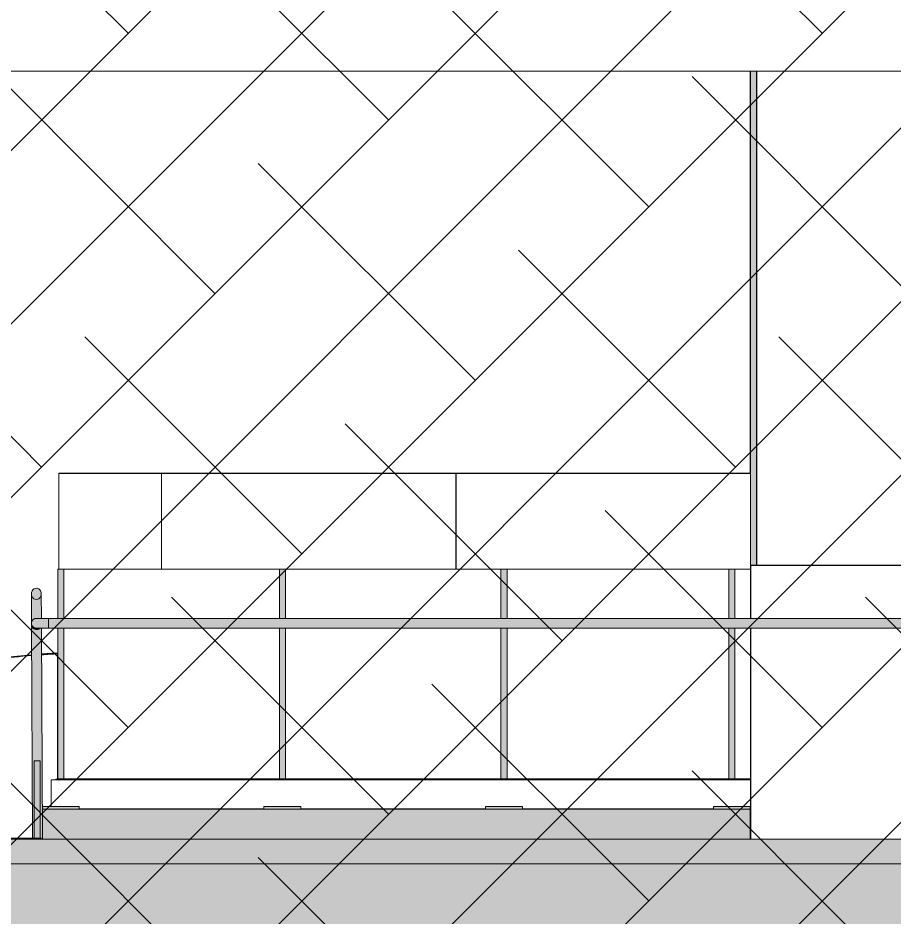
# Model space of a CAD drawing. Header units: millimetres. Extents: x 50357 to 985146, y 723188 to 1803594.
# Drawn here: x 856918 to 860489, y 744872 to 748535 of the extents above; entities that cross this region are included whole.
import ezdxf

# ---------------------------------------------------------------- set-up
doc = ezdxf.new("R2010")
doc.units = ezdxf.units.MM
doc.header["$LTSCALE"] = 3
doc.header["$MEASUREMENT"] = 0
for name, color, linetype, lineweight, true_color in [('A-FLOR', 7, 'Continuous', 5, 0x6e6e6e), ('A-FLOR-HRAL', 7, 'Continuous', 13, 0x6e6e6e), ('A-GENM', 7, 'Continuous', 13, 0x6e6e6e), ('I-WALL', 7, 'Continuous', 25, 0x6e6e6e), ('Q-SPCQ', 7, 'Continuous', 13, 0x6e6e6e), ('S-BEAM', 7, 'Continuous', 13, 0x6e6e6e)]:
    doc.layers.add(name, color=color, linetype=linetype, lineweight=lineweight, true_color=true_color)
doc.layers.add('Hatch (HOR not under LTC submission)', color=252, linetype='Continuous', lineweight=35)

# ---------------------------------------------------------------- blocks, each defined once
blk = doc.blocks.new('AED_Tactile_Orientation_Line Base - AED_Tactile_Orientation_Line Base-4232158-SEC D_2')
at = {"layer": 'Q-SPCQ'}
for points in [[(-697617.2, 21000), (-697408.5, 21000), (-697408.5, 21005), (-697708.5, 21005), (-697707.4, 21000)], [(-697256.5, 21000), (-697095.2, 21000), (-697095.2, 21005), (-697395.2, 21005), (-697395.2, 21000), (-697346.7, 21000)], [(-696986, 21000), (-696781.9, 21000), (-696781.9, 21005), (-697081.9, 21005), (-697081.9, 21000), (-697076.2, 21000)], [(-696625.3, 21000), (-696468.5, 21000), (-696468.5, 21005), (-696768.5, 21005), (-696768.5, 21000), (-696715.4, 21000)], [(-696354.7, 21000), (-696155.2, 21000), (-696155.2, 21005), (-696455.2, 21005), (-696455.2, 21000), (-696444.9, 21000)], [(-695994, 21000), (-695841.9, 21000), (-695841.9, 21005), (-696141.9, 21005), (-696141.9, 21000), (-696084.2, 21000)], [(-695723.4, 21000), (-695528.5, 21000), (-695528.5, 21005), (-695828.5, 21005), (-695828.5, 21000), (-695813.6, 21000)]]:
    blk.add_hatch(color=256, dxfattribs=at).paths.add_polyline_path(points, flags=0)
for p, q in [((-697708.5, 21005), (-697408.5, 21005)), ((-697708.5, 21000), (-697708.5, 21005)), ((-697408.5, 21005), (-697407.8, 21005)), ((-697408.5, 21000), (-697408.5, 21005)), ((-697407.8, 21005), (-697407.8, 21000)), ((-697395.2, 21005), (-697095.2, 21005)), ((-697395.2, 21000), (-697395.2, 21005)), ((-697095.2, 21005), (-697094.4, 21005)), ((-697095.2, 21000), (-697095.2, 21005)), ((-697094.4, 21005), (-697094.4, 21000)), ((-697081.9, 21005), (-696781.9, 21005)), ((-697081.9, 21000), (-697081.9, 21005)), ((-696781.9, 21005), (-696781.1, 21005)), ((-696781.9, 21000), (-696781.9, 21005)), ((-696781.1, 21005), (-696781.1, 21000)), ((-696768.5, 21005), (-696468.5, 21005)), ((-696768.5, 21000), (-696768.5, 21005)), ((-696468.5, 21005), (-696467.8, 21005)), ((-696468.5, 21000), (-696468.5, 21005)), ((-696467.8, 21005), (-696467.8, 21000)), ((-696455.2, 21005), (-696155.2, 21005)), ((-696455.2, 21000), (-696455.2, 21005)), ((-696155.2, 21005), (-696154.4, 21005)), ((-696155.2, 21000), (-696155.2, 21005)), ((-696154.4, 21005), (-696154.4, 21000)), ((-696141.9, 21005), (-695841.9, 21005)), ((-696141.9, 21000), (-696141.9, 21005)), ((-695841.9, 21005), (-695841.1, 21005)), ((-695841.9, 21000), (-695841.9, 21005)), ((-695841.1, 21005), (-695841.1, 21000)), ((-695828.5, 21005), (-695528.5, 21005)), ((-695828.5, 21000), (-695828.5, 21005)), ((-695528.5, 21005), (-695527.8, 21005)), ((-695528.5, 21000), (-695528.5, 21005)), ((-695527.8, 21005), (-695527.8, 21000))]:
    blk.add_line(p, q, dxfattribs=at)
blk = doc.blocks.new('Railing - Sabco_Joint-3422319-SEC D_2')
at = {"layer": 'A-FLOR-HRAL'}
for p, q in [((-693838, 22490.8), (-693838, 22491.8)), ((-693837, 22491.8), (-693838, 22491.8)), ((-693838, 22100), (-693838, 22490.8)), ((-693837, 22490.8), (-693838, 22490.8)), ((-693836.9, 22491.8), (-693837, 22491.8)), ((-693837, 22491.8), (-693837, 22490.8)), ((-693837, 22490.8), (-693837, 22100))]:
    blk.add_line(p, q, dxfattribs=at)
blk = doc.blocks.new('Railing - Railing-3286652-SEC D_2')
at = {"layer": 'A-FLOR-HRAL'}
h = blk.add_hatch(color=256, dxfattribs=at)
h.paths.add_polyline_path([(-692637.5, 22490.8), (-692637.5, 22491.7), (-692657.3, 22490.8)], flags=0)
h.paths.add_polyline_path([(-695038, 22490.8), (-695038, 22491.7), (-695092.2, 22490.8)], flags=0)
for points in [[(-692637.4, 22115), (-692637.4, 22115), (-692637.4, 22152.6)], [(-693288.5, 21243), (-692637.6, 21244.2), (-692637.6, 21245.5), (-695467.1, 21244.6), (-695467.9, 21243), (-693378.7, 21243)], [(-692637.6, 21245.7), (-692637.6, 21245.8), (-692657.3, 21245.7)], [(-692637.6, 21245.5), (-692637.6, 21245.7), (-692657.3, 21245.5)], [(-694100.2, 21240.3), (-692637.6, 21241), (-692637.6, 21242.8), (-695486.3, 21242.1), (-695487, 21240.3), (-694190.4, 21240.3)], [(-692787.7, 21123), (-692787.7, 21124), (-692837.6, 21123)]]:
    blk.add_hatch(color=256, dxfattribs=at).paths.add_polyline_path(points, flags=0)
for p, q in [((-695455.3, 22491.7), (-695456.3, 22490.8)), ((-695456.3, 22490.8), (-692637.5, 22490.8)), ((-695456.3, 22490.8), (-695456.3, 22100)), ((-695455.3, 22491.7), (-692637.5, 22491.7)), ((-695449, 22491.8), (-692637.5, 22491.8)), ((-692637.5, 22491.7), (-692637.5, 22490.8)), ((-692637.5, 22490.8), (-692637.5, 22115)), ((-695460.5, 21245.6), (-695465.5, 21245.5)), ((-695465.5, 21245.5), (-692637.6, 21245.5)), ((-692637.6, 21245.8), (-695457.5, 21245.8)), ((-695457.3, 21245.8), (-695457.5, 21245.8)), ((-695437.4, 21245.8), (-695437.6, 21245.8)), ((-695435, 21245.7), (-694557, 21245.7)), ((-694532, 21245.7), (-693654, 21245.7)), ((-693629, 21245.7), (-692725.2, 21245.7)), ((-692700.2, 21245.7), (-692637.6, 21245.7)), ((-695487, 21240.3), (-695487, 21133)), ((-692637.6, 21242.8), (-695484.5, 21242.8)), ((-695467.9, 21243), (-692637.6, 21243)), ((-695457.3, 21234), (-695457.1, 21234)), ((-695456.6, 21237.9), (-695456.8, 21237.9)), ((-695447.5, 21143), (-695447.3, 21143)), ((-695372.7, 21124), (-694619.7, 21124)), ((-694469.7, 21124), (-693716.7, 21124)), ((-693566.7, 21124), (-692787.7, 21124))]:
    blk.add_line(p, q, dxfattribs=at)
blk.add_open_spline([(-695465.5, 21245.5), (-695465.7, 21245.5), (-695466.1, 21245.3), (-695466.6, 21245.1), (-695466.9, 21244.9), (-695467.1, 21244.6), (-695467.3, 21244.4), (-695467.5, 21244.1), (-695467.8, 21243.6), (-695467.8, 21243.2), (-695467.9, 21243)], degree=3, knots=[0, 0, 0, 0, 0.166667, 0.333333, 0.416667, 0.5, 0.583333, 0.666667, 0.833333, 1, 1, 1, 1], dxfattribs=at)
for p in [(-1200, 0), (0, 0)]:
    blk.add_blockref('Railing - Sabco_Joint-3422319-SEC D_2', p)
blk = doc.blocks.new('Railings 4 - Railings 1-3932497-SEC D_2')
at = {"layer": 'A-FLOR-HRAL'}
for points in [[(-695497.8, 21860), (-695498, 21880), (-695567.7, 21880), (-695567, 21874.8), (-695565, 21870), (-695562.2, 21866.8), (-695561.8, 21865.9), (-695554.8, 21861.9), (-695550, 21860.3), (-695539.9, 21860.2), (-695497.8, 21860)], [(-695536, 21880), (-695497.9, 21880), (-695498, 21900), (-695557.7, 21897.3), (-695562.2, 21893.2), (-695562.8, 21891.4), (-695565, 21890), (-695567, 21885.2), (-695567, 21880), (-695537.6, 21880)], [(-690132.2, 21880), (-689639.6, 21880), (-689638.9, 21899.7), (-695497.8, 21899.3), (-695497.9, 21880), (-690222.4, 21880)], [(-695497.8, 21860), (-689638.9, 21860.3), (-689639.6, 21873.2), (-689639.6, 21880), (-695497.9, 21880), (-695497.8, 21860.7)], [(-689547.1, 21880), (-689529.4, 21880), (-689530.8, 21887), (-689533.4, 21891.8), (-689535.2, 21894.1), (-689543.2, 21898.9), (-689546, 21899.4), (-689580.2, 21900), (-689583.2, 21899.8), (-689638.9, 21899.7), (-689639.6, 21886.8), (-689639.6, 21880), (-689549.8, 21880)], [(-689564.2, 21860), (-689543.2, 21861.1), (-689539.3, 21862.7), (-689533.4, 21868.2), (-689530.8, 21873), (-689529.8, 21876.5), (-689530.1, 21880), (-689639.6, 21880), (-689638.9, 21860.3), (-689583.4, 21860.2), (-689571.9, 21860)]]:
    blk.add_hatch(color=256, dxfattribs=at).paths.add_polyline_path(points, flags=0)
for p, q in [((-695547.3, 21900), (-695547.7, 21900)), ((-689638.7, 21900), (-695497.8, 21900)), ((-695547.7, 21860), (-695547.3, 21860)), ((-695497.8, 21860), (-689638.7, 21860))]:
    blk.add_line(p, q, dxfattribs=at)
at = {"layer": 'A-FLOR-HRAL', "flags": 128}
for points in [[(-695567.7, 21880), (-695567.7, 21880.8), (-695567.6, 21881.6), (-695567.5, 21882.4), (-695567.4, 21883.2), (-695567.3, 21884), (-695567.1, 21884.8), (-695566.9, 21885.5), (-695566.7, 21886.3), (-695566.4, 21887), (-695566.1, 21887.8), (-695565.8, 21888.5), (-695565.4, 21889.2), (-695565, 21889.9), (-695564.6, 21890.6), (-695564.2, 21891.3), (-695563.7, 21891.9), (-695563.2, 21892.6), (-695562.7, 21893.2), (-695562.2, 21893.8), (-695561.6, 21894.3), (-695561, 21894.9), (-695560.4, 21895.4), (-695559.8, 21895.9), (-695559.1, 21896.4), (-695558.5, 21896.8), (-695557.8, 21897.2), (-695557.1, 21897.6), (-695556.4, 21898), (-695555.7, 21898.3), (-695554.9, 21898.6), (-695554.2, 21898.9), (-695553.4, 21899.2), (-695552.6, 21899.4), (-695551.9, 21899.6), (-695551.1, 21899.7), (-695550.3, 21899.8), (-695549.5, 21899.9), (-695548.7, 21900), (-695547.9, 21900), (-695547.7, 21900)], [(-695547.7, 21860), (-695548.5, 21860), (-695549.3, 21860.1), (-695550.1, 21860.1), (-695550.9, 21860.3), (-695551.6, 21860.4), (-695552.4, 21860.6), (-695553.2, 21860.8), (-695554, 21861), (-695554.7, 21861.3), (-695555.5, 21861.6), (-695556.2, 21861.9), (-695556.9, 21862.3), (-695557.6, 21862.6), (-695558.3, 21863.1), (-695559, 21863.5), (-695559.6, 21864), (-695560.2, 21864.4), (-695560.9, 21865), (-695561.5, 21865.5), (-695562, 21866.1), (-695562.6, 21866.7), (-695563.1, 21867.3), (-695563.6, 21867.9), (-695564.1, 21868.5), (-695564.5, 21869.2), (-695564.9, 21869.9), (-695565.3, 21870.6), (-695565.7, 21871.3), (-695566, 21872), (-695566.3, 21872.8), (-695566.6, 21873.5), (-695566.8, 21874.3), (-695567, 21875), (-695567.2, 21875.8), (-695567.4, 21876.6), (-695567.5, 21877.4), (-695567.6, 21878.2), (-695567.6, 21879), (-695567.7, 21879.8), (-695567.7, 21880)], [(-695497.8, 21900), (-695499.8, 21900), (-695501.8, 21900), (-695503.8, 21900), (-695505.8, 21900), (-695507.7, 21900), (-695509.7, 21900), (-695511.6, 21900), (-695513.5, 21900), (-695515.4, 21900), (-695517.3, 21900), (-695519.1, 21900), (-695520.9, 21900), (-695522.6, 21900), (-695524.3, 21900), (-695526, 21900), (-695527.6, 21900), (-695529.2, 21900), (-695530.7, 21900), (-695532.2, 21900), (-695533.6, 21900), (-695535, 21900), (-695536.3, 21900), (-695537.5, 21900), (-695538.7, 21900), (-695539.8, 21900), (-695540.9, 21900), (-695541.8, 21900), (-695542.7, 21900), (-695543.6, 21900), (-695544.3, 21900), (-695545, 21900), (-695545.6, 21900), (-695546.1, 21900), (-695546.6, 21900), (-695547, 21900), (-695547.3, 21900), (-695547.5, 21900), (-695547.6, 21900), (-695547.7, 21900)], [(-689549.2, 21900), (-689549.7, 21900), (-689550.4, 21900), (-689551.2, 21900), (-689552.1, 21900), (-689553.2, 21900), (-689554.3, 21900), (-689555.6, 21900), (-689557.1, 21900), (-689558.6, 21900), (-689560.2, 21900), (-689562, 21900), (-689563.9, 21900), (-689565.9, 21900), (-689567.9, 21900), (-689570.1, 21900), (-689572.4, 21900), (-689574.8, 21900), (-689577.2, 21900), (-689579.8, 21900), (-689582.4, 21900), (-689585.1, 21900), (-689587.9, 21900), (-689590.8, 21900), (-689593.7, 21900), (-689596.6, 21900), (-689599.7, 21900), (-689602.7, 21900), (-689605.8, 21900), (-689609, 21900), (-689612.2, 21900), (-689615.4, 21900), (-689618.7, 21900), (-689621.9, 21900), (-689625.2, 21900), (-689628.5, 21900), (-689631.8, 21900), (-689635.1, 21900), (-689638.3, 21900), (-689638.7, 21900)], [(-695547.7, 21860), (-695547.6, 21860), (-695547.5, 21860), (-695547.3, 21860), (-695547, 21860), (-695546.7, 21860), (-695546.2, 21860), (-695545.7, 21860), (-695545.1, 21860), (-695544.5, 21860), (-695543.7, 21860), (-695542.9, 21860), (-695542, 21860), (-695541.1, 21860), (-695540, 21860), (-695538.9, 21860), (-695537.8, 21860), (-695536.6, 21860), (-695535.3, 21860), (-695533.9, 21860), (-695532.5, 21860), (-695531, 21860), (-695529.5, 21860), (-695528, 21860), (-695526.3, 21860), (-695524.7, 21860), (-695523, 21860), (-695521.2, 21860), (-695519.5, 21860), (-695517.6, 21860), (-695515.8, 21860), (-695513.9, 21860), (-695512, 21860), (-695510.1, 21860), (-695508.1, 21860), (-695506.2, 21860), (-695504.2, 21860), (-695502.2, 21860), (-695500.2, 21860), (-695498.2, 21860), (-695497.8, 21860)], [(-689638.7, 21860), (-689635.4, 21860), (-689632.1, 21860), (-689628.8, 21860), (-689625.5, 21860), (-689622.3, 21860), (-689619, 21860), (-689615.8, 21860), (-689612.5, 21860), (-689609.3, 21860), (-689606.2, 21860), (-689603, 21860), (-689600, 21860), (-689596.9, 21860), (-689594, 21860), (-689591.1, 21860), (-689588.2, 21860), (-689585.4, 21860), (-689582.7, 21860), (-689580.1, 21860), (-689577.5, 21860), (-689575, 21860), (-689572.7, 21860), (-689570.4, 21860), (-689568.2, 21860), (-689566.1, 21860), (-689564.1, 21860), (-689562.2, 21860), (-689560.4, 21860), (-689558.8, 21860), (-689557.2, 21860), (-689555.8, 21860), (-689554.5, 21860), (-689553.3, 21860), (-689552.2, 21860), (-689551.3, 21860), (-689550.5, 21860), (-689549.8, 21860), (-689549.2, 21860), (-689549.2, 21860)]]:
    blk.add_lwpolyline(points, dxfattribs=at)
at = {"layer": 'A-FLOR-HRAL'}
for centre, ratio, start_param, end_param in [((-695497.8, 21880), 0.002593, 0, 1.570796), ((-695497.8, 21880), 0.002593, 1.570796, 3.141593), ((-689549.2, 21880), 0.98938, 4.712389, 6.283185), ((-689549.2, 21880), 0.98938, 3.141593, 4.712389)]:
    blk.add_ellipse(centre, major_axis=(0, 20), ratio=ratio, start_param=start_param, end_param=end_param, dxfattribs=at)
blk.add_open_spline([(-689639.6, 21880), (-689639.6, 21882.3), (-689639.6, 21887), (-689639.4, 21893.1), (-689639.2, 21897.7), (-689638.9, 21900.1), (-689638.6, 21900.1), (-689638.5, 21899.7)], degree=3, dxfattribs=at)
blk = doc.blocks.new('Aluminum Louvers UM - Aluminum Louvers UM-3942935-SEC D_2')
at = {"layer": 'A-GENM'}
for points in [[(-695461.2, 21245.6), (-695460, 21245.7), (-695460, 21755), (-695461.2, 21754.9), (-695461.2, 21245.7)], [(-695461.3, 21245.6), (-695461.2, 21245.7), (-695461.3, 21245.7)]]:
    blk.add_hatch(color=256, dxfattribs=at).paths.add_polyline_path(points, flags=0)
blk = doc.blocks.new('Railing - 25mm-5201058-SEC D_2')
at = {"layer": 'A-FLOR-HRAL'}
for points in [[(-695543.1, 21005), (-695531.8, 21005), (-695531.8, 21319.1), (-695556.8, 21319.1), (-695556.8, 21005)], [(-695531.8, 21005), (-695531.7, 21005), (-695531.8, 21035.9)]]:
    blk.add_hatch(color=256, dxfattribs=at).paths.add_polyline_path(points, flags=0)
for p, q in [((-695556.8, 21005), (-695556.8, 21319.1)), ((-695531.8, 21319.1), (-695556.8, 21319.1)), ((-695531.7, 21305), (-695531.8, 21319.1)), ((-695531.8, 21005), (-695531.8, 21319.1)), ((-695531.7, 21305), (-695531.7, 21005))]:
    blk.add_line(p, q, dxfattribs=at)
blk = doc.blocks.new('Railing - Railing-4139189-SEC D_2')
blk.add_blockref('Railing - 25mm-5201058-SEC D_2', (0, 0))
blk = doc.blocks.new('Top Rail Type - Top Rail_Internal_-4139196-SEC D_2')
at = {"layer": 'A-FLOR-HRAL'}
blk.add_hatch(color=256, dxfattribs=at).paths.add_polyline_path([(-695547.3, 21977.1), (-695542.1, 21977.9), (-695537.3, 21980.2), (-695533.2, 21983.8), (-695530, 21988.6), (-695528, 21994.1), (-695527.3, 22000), (-695528, 22006), (-695530, 22011.5), (-695533.2, 22016.3), (-695537.3, 22019.9), (-695543.1, 22022.4), (-695547.3, 22023), (-695552.5, 22022.2), (-695557.3, 22019.9), (-695561.4, 22016.3), (-695564.6, 22011.5), (-695566.6, 22006), (-695567.3, 22000), (-695566.6, 21994.1), (-695564.6, 21988.6), (-695561.4, 21983.8), (-695557.3, 21980.2), (-695552.5, 21977.9)], flags=0)
h = blk.add_hatch(color=256, dxfattribs=at)
h.paths.add_polyline_path([(-695522.7, 21000), (-695527.4, 21860.2), (-695533.2, 21859.3), (-695541.6, 21855), (-695547, 21854.3), (-695552.2, 21854.8), (-695557, 21856.4), (-695561, 21859.1), (-695564.4, 21862.7), (-695566.1, 21866), (-695566.6, 21867.2), (-695562.1, 21005), (-695556.8, 21005), (-695556.8, 21319.1), (-695531.8, 21319.1), (-695531.7, 21094.7), (-695531.1, 21005), (-695528.5, 21005), (-695528.5, 21000), (-695523.1, 21000)], flags=0)
h.paths.add_polyline_path([(-695566.8, 21885.7), (-695562.8, 21892.5), (-695557.7, 21897.3), (-695545.1, 21899.7), (-695539.5, 21899.8), (-695526.8, 21899.8), (-695528, 21994.1), (-695530, 21988.6), (-695533.2, 21983.8), (-695537.3, 21980.2), (-695543.1, 21977.7), (-695547.3, 21977.1), (-695552.5, 21977.9), (-695557.3, 21980.2), (-695561.4, 21983.8), (-695564.6, 21988.6), (-695566.6, 21994.1), (-695567.3, 22000), (-695566.8, 21886.5)], flags=0)
for p, q in [((-695567.3, 21999.9), (-695566.8, 21885.7)), ((-695526.8, 21899.7), (-695527.3, 22000.2)), ((-695566.7, 21874.2), (-695562.7, 21005)), ((-695522.7, 21000), (-695526.7, 21860.3))]:
    blk.add_line(p, q, dxfattribs=at)
at = {"layer": 'A-FLOR-HRAL', "flags": 128}
for points in [[(-695527.3, 22000), (-695528, 22006), (-695530, 22011.5), (-695533.2, 22016.3), (-695537.3, 22019.9), (-695542.1, 22022.2), (-695547.3, 22023), (-695552.5, 22022.2), (-695557.3, 22019.9), (-695561.4, 22016.3), (-695564.6, 22011.5), (-695566.6, 22006), (-695567.3, 22000)], [(-695567.3, 22000), (-695566.6, 21994.1), (-695564.6, 21988.6), (-695561.4, 21983.8), (-695557.3, 21980.2), (-695552.5, 21977.9), (-695547.3, 21977.1), (-695542.1, 21977.9), (-695537.3, 21980.2), (-695533.2, 21983.8), (-695530, 21988.6), (-695528, 21994.1), (-695527.3, 22000)]]:
    blk.add_lwpolyline(points, dxfattribs=at)
blk = doc.blocks.new('Stair Inner Balustrade_Aluminium_MF1 - Stair Inner Balustrade_Aluminium_MF1-4157086-SEC D_2')
at = {"layer": 'A-FLOR-HRAL'}
blk.add_hatch(color=256, dxfattribs=at).paths.add_polyline_path([(-695486.7, 21241.5), (-695485.2, 21242.7), (-695486.7, 21241.6)], flags=0)
for p, q in [((-695486.7, 21241.6), (-695486.7, 21242.8)), ((-695486.7, 21242.8), (-695484.5, 21242.8))]:
    blk.add_line(p, q, dxfattribs=at)
blk = doc.blocks.new('Opening End Plate R3 - Opening End Plate R3-4167134-SEC D_2')
at = {"layer": 'A-GENM'}
h = blk.add_hatch(color=256, dxfattribs=at)
h.paths.add_polyline_path([(-695077.5, 19788.5), (-694911.8, 19799.1), (-694781.2, 19812), (-694630.1, 19833.1), (-694460.9, 19865), (-694340.2, 19892.5), (-694190.4, 19934.7), (-694072.6, 19973.7), (-693949.3, 20021.8), (-693829.6, 20076.9), (-693727.4, 20131.7), (-693630.1, 20192.7), (-693542.9, 20257.3), (-693466.2, 20325.2), (-693400.4, 20395.8), (-693346.1, 20468.7), (-693303.5, 20543.5), (-693280.8, 20600), (-693284, 20600), (-693307, 20543.4), (-693349.9, 20468.6), (-693404.6, 20395.6), (-693470.8, 20325), (-693548.1, 20257.2), (-693636, 20192.6), (-693739.5, 20128.6), (-693841.4, 20074.5), (-693957.8, 20021.7), (-694082.5, 19973.6), (-694214.8, 19930.4), (-694354.1, 19892.4), (-694500.1, 19859.9), (-694652.6, 19833), (-694781.6, 19814.9), (-694935.5, 19799.8), (-695077.5, 19791.5), (-695077.5, 19788.7)], flags=0)
h.paths.add_polyline_path([(-697193, 21005), (-697189.7, 21005), (-697147.6, 21078.9), (-697091.7, 21153.5), (-697027.9, 21221.9), (-696951.4, 21289.5), (-696864.4, 21354), (-696767.3, 21415), (-696660.9, 21472), (-696535.1, 21528.8), (-696422.6, 21572.7), (-696292.2, 21615.8), (-696155.3, 21653.8), (-695994, 21689.8), (-695865.6, 21713.2), (-695714.6, 21734.3), (-695566.2, 21748.9), (-695567.3, 21751.8), (-695723.4, 21736.1), (-695866.1, 21716.2), (-696013.4, 21689.2), (-696174.3, 21651.6), (-696293.1, 21618.7), (-696423.6, 21575.5), (-696546.9, 21527.4), (-696662.3, 21474.6), (-696768.8, 21417.6), (-696866.1, 21356.5), (-696953.3, 21291.9), (-697030, 21224.1), (-697095.8, 21153.5), (-697150.1, 21080.5), (-697192.8, 21005.7)], flags=0)
h.paths.add_polyline_path([(-695526.2, 21751.5), (-695460, 21755.3), (-695460, 21758.3), (-695526.2, 21754.5), (-695526.2, 21752.1)], flags=0)
for points in [[(-697189.7, 21005), (-697183.1, 21005.6), (-697140.2, 21080.4), (-697085.4, 21153.5), (-697019.2, 21224.1), (-696942.1, 21291.8), (-696854.1, 21356.5), (-696756.4, 21417.5), (-696649, 21474.5), (-696532.7, 21527.3), (-696408.1, 21575.4), (-696264.5, 21621.8), (-696136.3, 21656.7), (-695991, 21689.1), (-695838.9, 21716), (-695708.3, 21734.3), (-695723.4, 21733), (-695866.1, 21713.1), (-696029.8, 21682.4), (-696174.3, 21648.5), (-696293.1, 21615.6), (-696442.6, 21564.9), (-696546.9, 21524.1), (-696662.3, 21471.2), (-696768.8, 21414), (-696866.1, 21352.8), (-696953.3, 21287.9), (-697030, 21219.7), (-697095.8, 21148.5), (-697150.1, 21074.5), (-697172.1, 21035.9)], [(-695077.5, 19788.4), (-694911.8, 19799), (-694780.5, 19812), (-694629.5, 19833.1), (-694460.9, 19864.9), (-694339.7, 19892.5), (-694190.4, 19934.6), (-694072.1, 19973.8), (-693944.7, 20023.8), (-693829.6, 20076.8), (-693724.6, 20133.3), (-693628, 20194.2), (-693541.3, 20258.6), (-693465, 20326.3), (-693399.7, 20396.7), (-693345.6, 20469.4), (-693303.2, 20544), (-693303.5, 20543.4), (-693346.2, 20468.6), (-693406.3, 20389.5), (-693468.9, 20322.7), (-693543.1, 20257.2), (-693630.3, 20192.6), (-693739.5, 20125.2), (-693834.2, 20074.5), (-693949.5, 20021.7), (-694072.9, 19973.6), (-694203.5, 19930.4), (-694340.6, 19892.4), (-694483.4, 19859.9), (-694641.3, 19831.5), (-694782.3, 19811.9), (-694937.1, 19796.7), (-695077.5, 19788.4)]]:
    blk.add_hatch(color=256, dxfattribs=at).paths.add_polyline_path(points, flags=0)
blk.add_line((-695460.2, 21759), (-695526.3, 21755), dxfattribs=at)
at = {"layer": 'A-GENM', "flags": 128}
for points in [[(-695566.2, 21752), (-695715, 21737.3), (-695866.1, 21716.2), (-696013.4, 21689.2), (-696156, 21656.7), (-696293.1, 21618.7), (-696423.6, 21575.5), (-696546.9, 21527.4), (-696662.3, 21474.6), (-696768.8, 21417.6), (-696866.1, 21356.5), (-696953.3, 21291.9), (-697030, 21224.1), (-697095.8, 21153.5), (-697150.1, 21080.5), (-697192.8, 21005.7)], [(-695077.7, 19788.2), (-694935.3, 19796.8), (-694781.2, 19812), (-694630.1, 19833.1), (-694482.8, 19860), (-694340.2, 19892.5), (-694203.2, 19930.5), (-694072.6, 19973.7), (-693949.3, 20021.8), (-693834, 20074.6), (-693727.4, 20131.7), (-693630.1, 20192.7), (-693542.9, 20257.3), (-693466.2, 20325.2), (-693400.4, 20395.8), (-693346.1, 20468.7), (-693303.5, 20543.5)]]:
    blk.add_lwpolyline(points, dxfattribs=at)
at = {"layer": 'A-GENM'}
for points, knots in [([(-697189.8, 21005), (-697177.7, 21029.9), (-697149.4, 21079.4), (-697095.4, 21151.9), (-697007.9, 21245.8), (-696871.1, 21356.4), (-696666.8, 21474.8), (-696427.5, 21576), (-696159.1, 21657.5), (-695916.6, 21707), (-695716.9, 21735.1), (-695616, 21744.7), (-695566.2, 21749)], [4.948631, 4.948631, 4.948631, 4.948631, 5.026548, 5.105088, 5.183628, 5.340708, 5.497787, 5.654867, 5.811946, 5.969026, 6.047566, 6.123336, 6.123336, 6.123336, 6.123336]), ([(-695566.2, 21748.5), (-695613.9, 21744.6), (-695712.7, 21734.7), (-695910.4, 21707.1), (-696152.8, 21657.4), (-696421.2, 21576), (-696660.5, 21474.8), (-696864.8, 21356.4), (-697001.6, 21245.8), (-697089.1, 21151.9), (-697143.2, 21079.4), (-697171.4, 21029.9), (-697183.5, 21005)], [-6.120132, -6.120132, -6.120132, -6.120132, -6.047566, -5.969026, -5.811946, -5.654867, -5.497787, -5.340708, -5.183628, -5.105088, -5.026548, -4.948631, -4.948631, -4.948631, -4.948631]), ([(-693282.8, 20599.9), (-693289.5, 20581.4), (-693308, 20537.8), (-693346.6, 20470), (-693400.8, 20397.3), (-693466.4, 20326.9), (-693543, 20259.1), (-693630.2, 20194.6), (-693727.3, 20133.6), (-693869.3, 20057.5), (-694068.8, 19973.2), (-694337.2, 19891.8), (-694628, 19832), (-694878.8, 19802.9), (-695030, 19792.7), (-695077.7, 19791.1)], [1.749261, 1.749261, 1.749261, 1.749261, 1.806416, 1.884956, 1.963495, 2.042035, 2.120575, 2.199115, 2.277655, 2.356194, 2.513274, 2.670354, 2.827433, 2.984513, 3.056199, 3.056199, 3.056199, 3.056199])]:
    blk.add_open_spline(points, degree=3, knots=knots, dxfattribs=at)
for points in [[(-695526.3, 21752), (-695504.3, 21753.5), (-695482.3, 21755), (-695460.2, 21756.2)], [(-695460.2, 21755.7), (-695482.3, 21754.5), (-695504.3, 21753.1), (-695526.3, 21751.5)]]:
    blk.add_open_spline(points, degree=3, dxfattribs=at)
blk = doc.blocks.new('LIFT TOWER POST_13 - LIFT TOWER POST_1-4926808-SEC D_2')
at = {"layer": 'A-FLOR-HRAL'}
h = blk.add_hatch(color=256, dxfattribs=at)
h.paths.add_polyline_path([(-695435, 21245.6), (-695435, 21860), (-695460, 21860), (-695460, 21245.6), (-695452.9, 21245.6)], flags=0)
h.paths.add_polyline_path([(-695435, 21900), (-695435, 22100), (-695460, 22100), (-695460, 21900), (-695452.9, 21900)], flags=0)
for points in [[(-695435, 21245.6), (-695435, 21245.9), (-695435, 21271)], [(-695372.7, 21123), (-695372.7, 21133), (-695522.7, 21133), (-695522.7, 21123), (-695452.9, 21123)]]:
    blk.add_hatch(color=256, dxfattribs=at).paths.add_polyline_path(points, flags=0)
for p, q in [((-695460, 22100), (-695435, 22100)), ((-695460, 21900), (-695460, 22100)), ((-695435, 21900), (-695435, 22100)), ((-695460, 21245.3), (-695460, 21860)), ((-695435, 21245.3), (-695435, 21860)), ((-695522.7, 21133), (-695372.7, 21133)), ((-695522.7, 21123), (-695522.7, 21133)), ((-695372.7, 21123), (-695522.7, 21123)), ((-695372.7, 21123), (-695372.7, 21133))]:
    blk.add_line(p, q, dxfattribs=at)
blk = doc.blocks.new('LIFT TOWER POST_12 - LIFT TOWER POST_1-4937581-SEC D_2')
at = {"layer": 'A-FLOR-HRAL'}
h = blk.add_hatch(color=256, dxfattribs=at)
h.paths.add_polyline_path([(-692725.2, 21245.6), (-692700.2, 21245.6), (-692700.2, 21860.1), (-692725.2, 21860), (-692725.2, 21248.3)], flags=0)
h.paths.add_polyline_path([(-692700.2, 21899.9), (-692700.2, 22100), (-692725.2, 22100), (-692725.2, 21899.9)], flags=0)
blk.add_hatch(color=256, dxfattribs=at).paths.add_polyline_path([(-692637.8, 21123), (-692637.7, 21123), (-692637.8, 21133), (-692787.7, 21133), (-692787.7, 21123), (-692657.3, 21123)], flags=0)
for p, q in [((-692725.2, 22100), (-692700.2, 22100)), ((-692725.2, 21899.9), (-692725.2, 22100)), ((-692700.2, 21899.9), (-692700.2, 22100)), ((-692725.2, 21245.3), (-692725.2, 21860.1)), ((-692700.2, 21245.3), (-692700.2, 21860.1)), ((-692787.7, 21133), (-692637.7, 21133)), ((-692787.7, 21123), (-692787.7, 21133)), ((-692724.7, 21123), (-692787.7, 21123)), ((-692637.7, 21123), (-692637.7, 21133))]:
    blk.add_line(p, q, dxfattribs=at)
blk = doc.blocks.new('LIFT TOWER POST_38 - LIFT TOWER POST_1-4937645-SEC D_2')
at = {"layer": 'A-FLOR-HRAL'}
h = blk.add_hatch(color=256, dxfattribs=at)
h.paths.add_polyline_path([(-694532, 21245.6), (-694532, 21860), (-694557, 21860), (-694557, 21245.6), (-694551.1, 21245.6)], flags=0)
h.paths.add_polyline_path([(-694532, 21899.9), (-694532, 22100), (-694557, 22100), (-694557, 21899.9), (-694551.1, 21899.9)], flags=0)
for points in [[(-694532, 21245.6), (-694532, 21245.8), (-694532, 21271)], [(-694469.7, 21123), (-694469.7, 21133), (-694619.7, 21133), (-694619.7, 21123), (-694551.1, 21123)]]:
    blk.add_hatch(color=256, dxfattribs=at).paths.add_polyline_path(points, flags=0)
for p, q in [((-694557, 22100), (-694532, 22100)), ((-694557, 21899.9), (-694557, 22100)), ((-694532, 21899.9), (-694532, 22100)), ((-694557, 21244.9), (-694557, 21860)), ((-694532, 21244.9), (-694532, 21860)), ((-694619.7, 21133), (-694469.7, 21133)), ((-694619.7, 21123), (-694619.7, 21133)), ((-694469.7, 21123), (-694619.7, 21123)), ((-694469.7, 21123), (-694469.7, 21133))]:
    blk.add_line(p, q, dxfattribs=at)
blk = doc.blocks.new('LIFT TOWER POST_39 - LIFT TOWER POST_1-4937670-SEC D_2')
at = {"layer": 'A-FLOR-HRAL'}
h = blk.add_hatch(color=256, dxfattribs=at)
h.paths.add_polyline_path([(-693649.3, 21245.6), (-693629, 21245.6), (-693629, 21860.1), (-693654, 21860), (-693654, 21245.6)], flags=0)
h.paths.add_polyline_path([(-693629, 21899.9), (-693629, 22100), (-693654, 22100), (-693654, 21899.9), (-693649.3, 21899.9)], flags=0)
for points in [[(-693629, 21245.6), (-693629, 21245.8), (-693629, 21271)], [(-693566.7, 21123), (-693566.7, 21133), (-693716.7, 21133), (-693716.7, 21123), (-693649.3, 21123)]]:
    blk.add_hatch(color=256, dxfattribs=at).paths.add_polyline_path(points, flags=0)
for p, q in [((-693654, 22100), (-693629, 22100)), ((-693654, 21899.9), (-693654, 22100)), ((-693629, 21899.9), (-693629, 22100)), ((-693654, 21245), (-693654, 21860.1)), ((-693629, 21245), (-693629, 21860.1)), ((-693716.7, 21133), (-693566.7, 21133)), ((-693716.7, 21123), (-693716.7, 21133)), ((-693566.7, 21123), (-693716.7, 21123)), ((-693566.7, 21123), (-693566.7, 21133))]:
    blk.add_line(p, q, dxfattribs=at)
blk = doc.blocks.new('Glass - Glass-4943361-SEC D_2')
at = {"layer": 'A-FLOR-HRAL'}
for p, q in [((-694557, 22100), (-695435, 22100)), ((-693654, 22100), (-694532, 22100)), ((-692725.2, 22100), (-693629, 22100)), ((-692637.6, 22100), (-692700.2, 22100))]:
    blk.add_line(p, q, dxfattribs=at)
blk = doc.blocks.new('1F Railing_3 - 1F Railing_1-4956422-SEC D_2')
at = {"layer": 'A-FLOR-HRAL'}
blk.add_hatch(color=256, dxfattribs=at).paths.add_polyline_path([(-695547.3, 21854.2), (-695542.1, 21854.8), (-695533.5, 21859.1), (-695534, 21860.1), (-695554.8, 21861.6), (-695561.5, 21865.6), (-695563.6, 21868.6), (-695566.6, 21871.4), (-695566, 21865.9), (-695562.6, 21860.7), (-695560.6, 21858.7), (-695557.3, 21856.6), (-695552.5, 21854.8)], flags=0)
h = blk.add_hatch(color=256, dxfattribs=at)
h.paths.add_polyline_path([(-695562.1, 21866.5), (-695564.3, 21869.6), (-695562.8, 21867.5)], flags=0)
h.paths.add_polyline_path([(-695564.4, 21890.4), (-695562.5, 21892.2), (-695564.4, 21890.4)], flags=0)
for p, q in [((-695567.3, 21877.2), (-695567.3, 21871.6)), ((-695547.3, 21900), (-695547.4, 21900)), ((-695547.4, 21860), (-695547.3, 21860))]:
    blk.add_line(p, q, dxfattribs=at)
for centre, major_axis, ratio, start_param, end_param in [((-695547.3, 21871.7), (20, 0.1), 0.873816, 3.137522, 5.493716), ((-695547.4, 21880), (0, 20), 0.999997, 0.828071, 1.024785), ((-695547.4, 21880), (0, 20), 0.999997, 2.116054, 2.312827), ((-695547.4, 21880), (0, 20), 0.999997, 6.130159, 6.779215), ((-695547.4, 21880), (0, 20), 0.999997, 2.643606, 3.29267)]:
    blk.add_ellipse(centre, major_axis=major_axis, ratio=ratio, start_param=start_param, end_param=end_param, dxfattribs=at)

msp = doc.modelspace()

# ---------------------------------------------------------------- hatches: boundary and pattern name
at = {"layer": 'A-FLOR'}
for points in [[(854831.4718, 745088.9831), (863051.5192, 745088.9831), (863051.5192, 745188.9831), (854831.4718, 745188.9831), (854831.4718, 745166.1587)], [(858801.2992, 744788.9831), (862651.5178, 744788.9831), (862651.5178, 745088.9831), (854581.4851, 745088.9831), (854581.4851, 744788.9831), (858711.118, 744788.9831)]]:
    msp.add_hatch(color=256, dxfattribs=at).paths.add_polyline_path(points, flags=0)
at = {"layer": 'Hatch (HOR not under LTC submission)'}
h = msp.add_hatch(dxfattribs=at)
h.set_pattern_fill('ANSI38', color=256, scale=4000)
h.paths.add_polyline_path([(853871.7666, 751128.0064), (853871.7666, 735638.9831), (853656.482, 735638.9831), (853656.482, 728688.9831), (867744.0584, 728688.9831), (867748.3434, 751128.0064)])
at = {"layer": 'I-WALL', "lineweight": 5}
msp.add_hatch(color=256, dxfattribs=at).paths.add_polyline_path([(859903.3276, 746303.9831), (859928.1201, 746303.9831), (859928.1201, 748318.9831), (859903.3276, 748318.9831), (859903.3276, 746341.5901)], flags=0)
at = {"layer": 'S-BEAM', "lineweight": 5}
for points in [[(857087.8546, 745188.9831), (857168.052, 745188.9831), (857168.052, 745311.9831), (857018.0525, 745311.9831), (857018.0525, 745188.9831)], [(858620.9367, 745188.9831), (859902.9246, 745188.9831), (859902.9246, 745311.9831), (857168.052, 745311.9831), (857168.052, 745188.9831), (858530.7554, 745188.9831)]]:
    msp.add_hatch(color=256, dxfattribs=at).paths.add_polyline_path(points, flags=0)

# ---------------------------------------------------------------- linework, layer by layer
at = {"layer": 'A-FLOR'}
for p, q in [((854631.4851, 748318.9831), (866894.3765, 748318.9831)), ((867444.4371, 745188.9831), (854831.4718, 745188.9831)), ((867444.4371, 745088.9831), (854581.4851, 745088.9831))]:
    msp.add_line(p, q, dxfattribs=at)
at = {"layer": 'A-GENM'}
msp.add_line((857079.4719, 745434.3083), (857079.4719, 745944.2381), dxfattribs=at)
at = {"layer": 'I-WALL'}
for p, q in [((859903.3276, 746680.7831), (859903.3276, 748318.9831)), ((859928.1201, 748318.9831), (859928.1201, 746303.9831)), ((863104.921, 746303.9831), (859903.1834, 746303.9831)), ((859903.1834, 746303.9831), (859903.1834, 746088.8348)), ((859903.1834, 746049.1303), (859903.1834, 745188.9831)), ((857014.4233, 745943.856), (857080.5628, 745947.9001))]:
    msp.add_line(p, q, dxfattribs=at)
at = {"layer": 'I-WALL', "flags": 128}
msp.add_lwpolyline([(855347.9941, 745194.594), (855390.6189, 745269.4099), (855444.9703, 745342.3397), (855510.7132, 745412.9337), (855587.4423, 745480.7567), (855674.6846, 745545.3905), (855771.9021, 745606.4366), (855878.4954, 745663.5188), (855993.8075, 745716.285), (856117.1273, 745764.4099), (856247.6946, 745807.5968), (856384.7043, 745845.5795), (856527.3117, 745878.1238), (856674.6377, 745905.029), (856825.7738, 745926.1293), (856974.5517, 745940.8804)], dxfattribs=at)
at = {"layer": 'S-BEAM'}
for p, q in [((857018.0525, 745311.9831), (859753.0424, 745311.9831)), ((857018.0525, 745188.9831), (857018.0525, 745311.9831)), ((859816.0827, 745311.9831), (859902.9246, 745311.9831)), ((859902.9246, 745311.9831), (859902.9246, 745188.9831))]:
    msp.add_line(p, q, dxfattribs=at)

# ---------------------------------------------------------------- block references
at = {"layer": 'A-FLOR-HRAL'}
for name in ['Railing - Railing-3286652-SEC D_2', 'LIFT TOWER POST_13 - LIFT TOWER POST_1-4926808-SEC D_2', 'Glass - Glass-4943361-SEC D_2', 'LIFT TOWER POST_38 - LIFT TOWER POST_1-4937645-SEC D_2', 'LIFT TOWER POST_39 - LIFT TOWER POST_1-4937670-SEC D_2', 'LIFT TOWER POST_12 - LIFT TOWER POST_1-4937581-SEC D_2', 'Top Rail Type - Top Rail_Internal_-4139196-SEC D_2', 'Railings 4 - Railings 1-3932497-SEC D_2', '1F Railing_3 - 1F Railing_1-4956422-SEC D_2', 'Railing - Railing-4139189-SEC D_2', 'Stair Inner Balustrade_Aluminium_MF1 - Stair Inner Balustrade_Aluminium_MF1-4157086-SEC D_2']:
    msp.add_blockref(name, (1552540.7499, 724188.9831), dxfattribs=at)
at = {"layer": 'A-GENM'}
for name in ['Aluminum Louvers UM - Aluminum Louvers UM-3942935-SEC D_2', 'Opening End Plate R3 - Opening End Plate R3-4167134-SEC D_2']:
    msp.add_blockref(name, (1552540.7499, 724188.9831), dxfattribs=at)
at = {"layer": 'Q-SPCQ'}
msp.add_blockref('AED_Tactile_Orientation_Line Base - AED_Tactile_Orientation_Line Base-4232158-SEC D_2', (1552540.7499, 724188.9831), dxfattribs=at)

doc.saveas('drawing.dxf')
